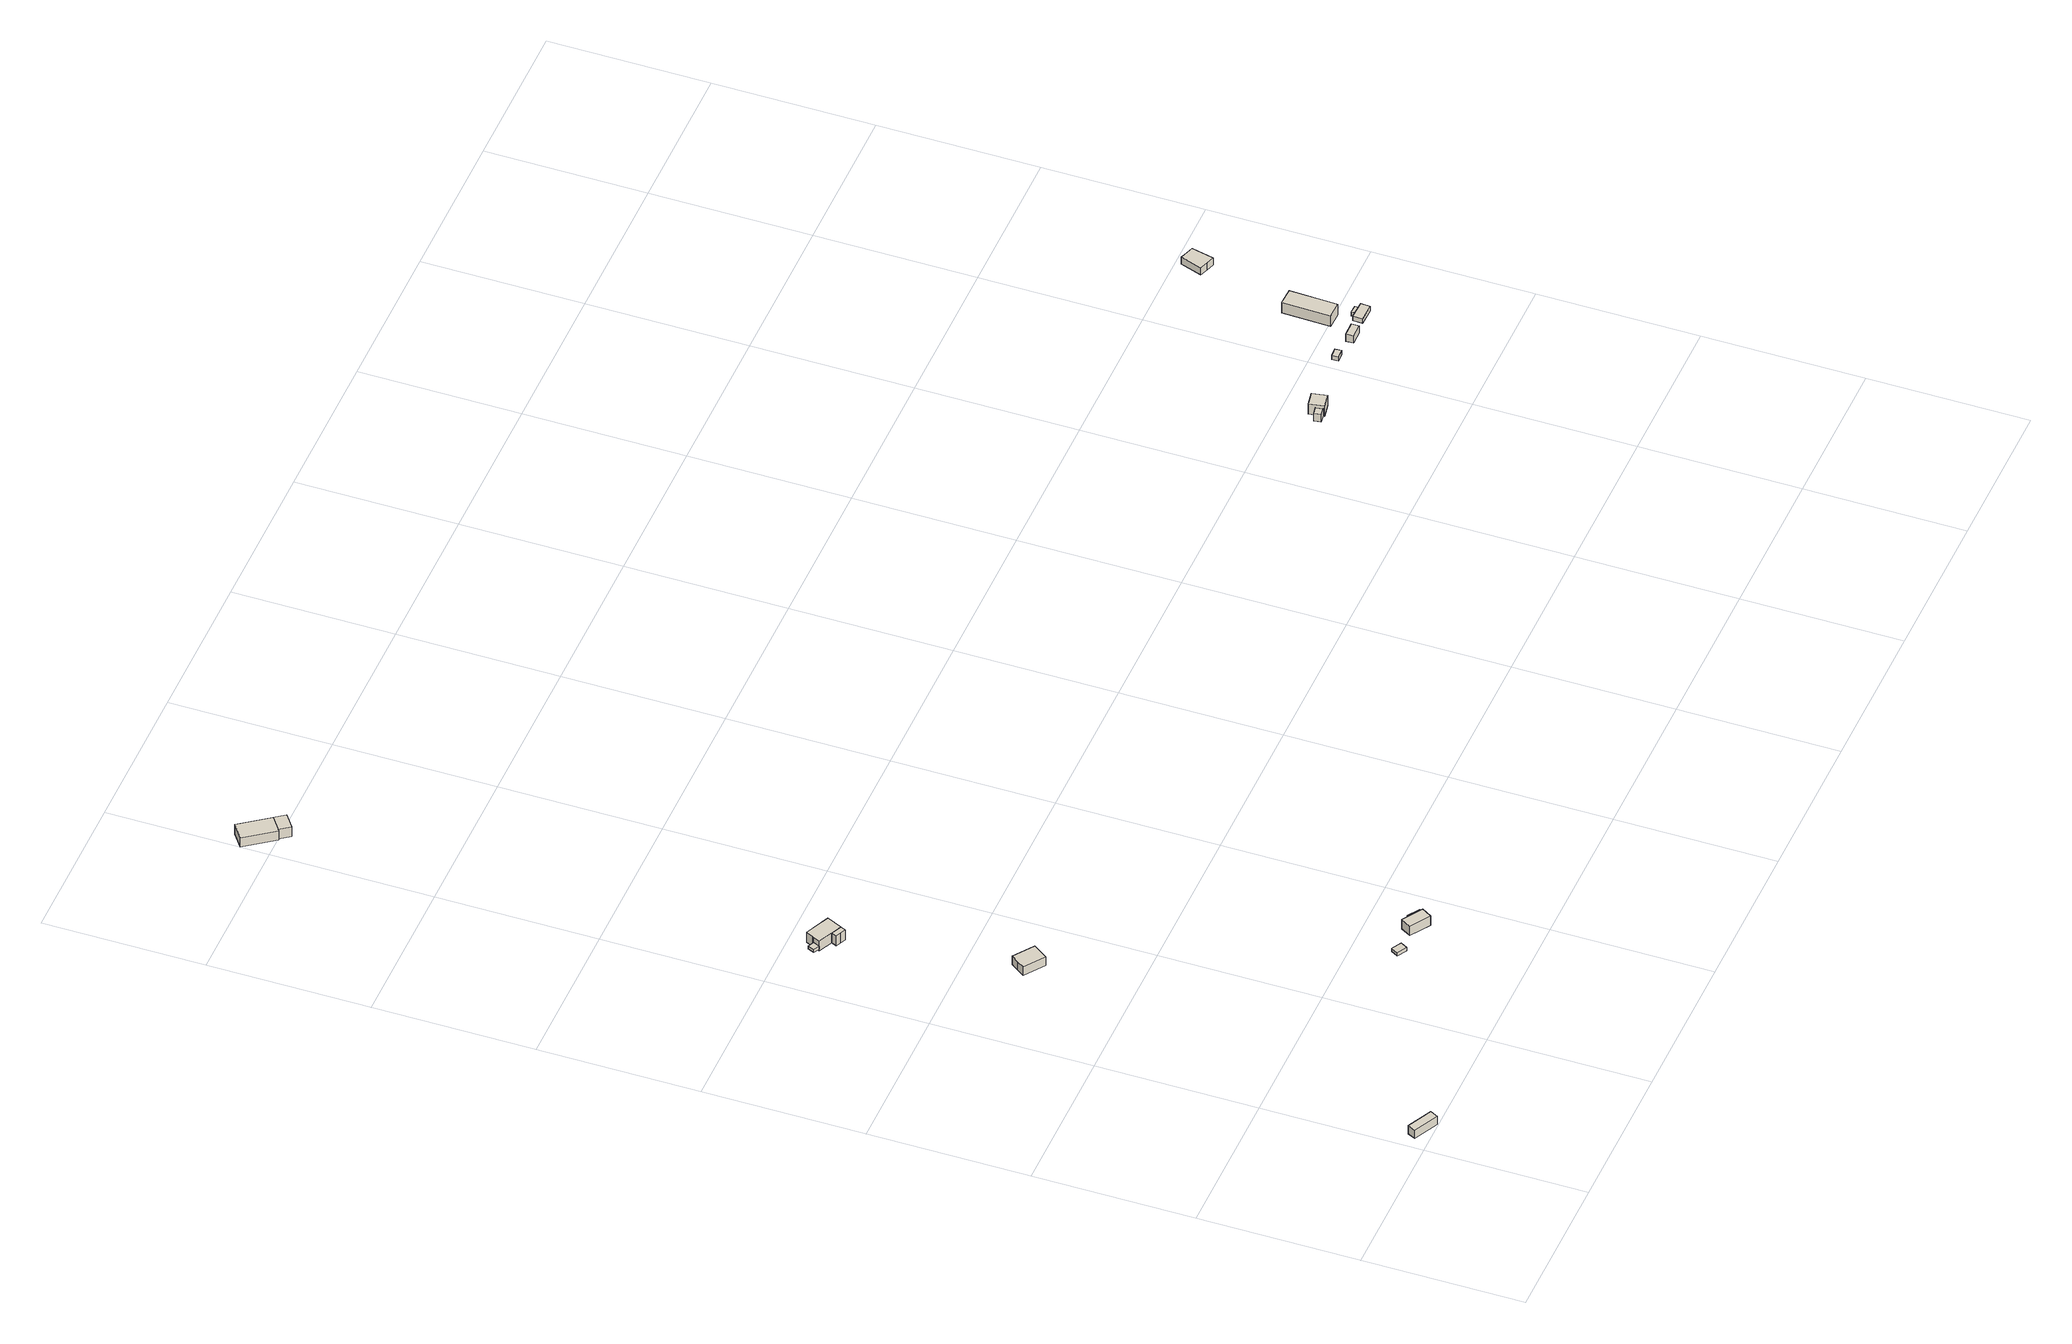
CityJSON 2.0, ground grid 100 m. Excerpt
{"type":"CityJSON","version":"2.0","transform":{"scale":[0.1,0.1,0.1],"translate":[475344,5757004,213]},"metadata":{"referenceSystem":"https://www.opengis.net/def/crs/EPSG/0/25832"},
"CityObjects":{
"building1":{"type":"Building","attributes":{"Gemeindeschluessel":"05711000","BezugspunktDach":"2000","function":"31001_1010","measuredHeight":7.56},"address":[{"country":"Germany","locality":"Bielefeld","thoroughfareNumber":"35","thoroughfareName":"Wöstenfeldweg"}],"geometry":[{"type":"Solid","lod":"1","boundaries":[[[[0,1,2,3]],[[4,5,6,7]],[[4,7,3,2]],[[5,4,2,1]],[[6,5,1,0]],[[7,6,0,3]]]]}]},
"building2":{"type":"Building","attributes":{"Gemeindeschluessel":"05711000","BezugspunktDach":"2000","function":"31001_9998","measuredHeight":2.27},"address":[{"country":"Germany","locality":"Bielefeld","thoroughfareNumber":"230","thoroughfareName":"Oerlinghauser Straße"}],"geometry":[{"type":"Solid","lod":"1","boundaries":[[[[8,9,10,11]],[[12,13,14,15]],[[12,15,11,10]],[[13,12,10,9]],[[14,13,9,8]],[[15,14,8,11]]]]}]},
"building3":{"type":"Building","attributes":{"Gemeindeschluessel":"05766056","BezugspunktDach":"2000","function":"31001_1010","measuredHeight":9},"address":[{"country":"Germany","locality":"Oerlinghausen","thoroughfareNumber":"41","thoroughfareName":"Lämershagener Straße"}],"geometry":[{"type":"Solid","lod":"1","boundaries":[[[[16,17,18,19,20,21]],[[22,23,24,25,26,27]],[[22,27,21,20]],[[23,22,20,19]],[[24,23,19,18]],[[25,24,18,17]],[[26,25,17,16]],[[27,26,16,21]]]]}]},
"building4":{"type":"Building","attributes":{"Gemeindeschluessel":"05711000","function":"31001_1010"},"address":[{"country":"Germany","locality":"Bielefeld","thoroughfareNumber":"230","thoroughfareName":"Oerlinghauser Straße"}],"children":["building4-1","building4-2"]},
"building4-1":{"type":"BuildingPart","attributes":{"BezugspunktDach":"2000","measuredHeight":10.54},"parents":["building4"],"geometry":[{"type":"Solid","lod":"1","boundaries":[[[[28,29,30,31,32,33,34,35]],[[36,37,38,39,40,41,42,43]],[[36,43,35,34]],[[37,36,34,33]],[[38,37,33,32]],[[39,38,32,31]],[[40,39,31,30]],[[41,40,30,29]],[[42,41,29,28]],[[43,42,28,35]]]]}]},
"building4-2":{"type":"BuildingPart","attributes":{"BezugspunktDach":"2000","measuredHeight":10.35},"parents":["building4"],"geometry":[{"type":"Solid","lod":"1","boundaries":[[[[44,45,46,47,48]],[[49,50,51,37,36]],[[49,36,48,47]],[[50,49,47,46]],[[51,50,46,45]],[[37,51,45,44]],[[36,37,44,48]]]]}]},
"building5":{"type":"Building","attributes":{"Gemeindeschluessel":"05766056","BezugspunktDach":"2000","function":"31001_2000","measuredHeight":2.38},"address":[{"country":"Germany","locality":"Oerlinghausen","thoroughfareNumber":"31","thoroughfareName":"Lämershagener Straße"}],"geometry":[{"type":"Solid","lod":"1","boundaries":[[[[52,53,54,55]],[[56,57,58,59]],[[56,59,55,54]],[[57,56,54,53]],[[58,57,53,52]],[[59,58,52,55]]]]}]},
"building6":{"type":"Building","attributes":{"Gemeindeschluessel":"05766056","function":"31001_1010"},"address":[{"country":"Germany","locality":"Oerlinghausen","thoroughfareNumber":"31","thoroughfareName":"Lämershagener Straße"}],"children":["building6-1","building6-2"]},
"building6-1":{"type":"BuildingPart","attributes":{"BezugspunktDach":"2000","measuredHeight":9.25},"parents":["building6"],"geometry":[{"type":"Solid","lod":"1","boundaries":[[[[60,61,62,63]],[[64,65,66,67]],[[64,67,63,62]],[[65,64,62,61]],[[66,65,61,60]],[[67,66,60,63]]]]}]},
"building6-2":{"type":"BuildingPart","attributes":{"BezugspunktDach":"2000","measuredHeight":4.79},"parents":["building6"],"geometry":[{"type":"Solid","lod":"1","boundaries":[[[[68,69,70,71]],[[67,72,73,74]],[[67,74,71,70]],[[72,67,70,69]],[[73,72,69,68]],[[74,73,68,71]]]]}]},
"building7":{"type":"Building","attributes":{"Gemeindeschluessel":"05711000","function":"31001_2720"},"address":[{"country":"Germany","locality":"Bielefeld","thoroughfareNumber":"85","thoroughfareName":"Gräfinghagener Straße"}],"children":["building7-1","building7-2"]},
"building7-1":{"type":"BuildingPart","attributes":{"BezugspunktDach":"2000","measuredHeight":8.72},"parents":["building7"],"geometry":[{"type":"Solid","lod":"1","boundaries":[[[[75,76,77,78]],[[79,80,81,82]],[[79,82,78,77]],[[80,79,77,76]],[[81,80,76,75]],[[82,81,75,78]]]]}]},
"building7-2":{"type":"BuildingPart","attributes":{"BezugspunktDach":"2000","measuredHeight":8.71},"parents":["building7"],"geometry":[{"type":"Solid","lod":"1","boundaries":[[[[83,84,85,86]],[[87,88,82,89]],[[87,89,86,85]],[[88,87,85,84]],[[82,88,84,83]],[[89,82,83,86]]]]}]},
"building8":{"type":"Building","attributes":{"Gemeindeschluessel":"05766056","function":"31001_1010"},"address":[{"country":"Germany","locality":"Oerlinghausen","thoroughfareNumber":"3","thoroughfareName":"Menkhauser Weg"}],"children":["building8-1","building8-2"]},
"building8-1":{"type":"BuildingPart","attributes":{"BezugspunktDach":"2000","measuredHeight":10.04,"storeysAboveGround":2},"parents":["building8"],"geometry":[{"type":"Solid","lod":"1","boundaries":[[[[90,91,92,93]],[[94,95,96,97]],[[94,97,93,92]],[[95,94,92,91]],[[96,95,91,90]],[[97,96,90,93]]]]}]},
"building8-2":{"type":"BuildingPart","attributes":{"BezugspunktDach":"2000","measuredHeight":5.69,"storeysAboveGround":2},"parents":["building8"],"geometry":[{"type":"Solid","lod":"1","boundaries":[[[[98,99,100,101]],[[102,103,104,105]],[[102,105,101,100]],[[103,102,100,99]],[[104,103,99,98]],[[105,104,98,101]]]]}]},
"building9":{"type":"Building","attributes":{"Gemeindeschluessel":"05766056","BezugspunktDach":"2000","function":"31001_2723","measuredHeight":3.24},"address":[{"country":"Germany","locality":"Oerlinghausen","thoroughfareNumber":"1","thoroughfareName":"Menkhauser Weg"}],"geometry":[{"type":"Solid","lod":"1","boundaries":[[[[106,107,108,109]],[[110,111,112,113]],[[110,113,109,108]],[[111,110,108,107]],[[112,111,107,106]],[[113,112,106,109]]]]}]},
"building10":{"type":"Building","attributes":{"Gemeindeschluessel":"05766056","BezugspunktDach":"2000","function":"31001_2723","measuredHeight":6.43},"address":[{"country":"Germany","locality":"Oerlinghausen","thoroughfareNumber":"1","thoroughfareName":"Menkhauser Weg"}],"geometry":[{"type":"Solid","lod":"1","boundaries":[[[[114,115,116,117]],[[118,119,120,121]],[[118,121,117,116]],[[119,118,116,115]],[[120,119,115,114]],[[121,120,114,117]]]]}]},
"building11":{"type":"Building","attributes":{"Gemeindeschluessel":"05766056","BezugspunktDach":"2000","function":"31001_1110","measuredHeight":10.67},"address":[{"country":"Germany","locality":"Oerlinghausen","thoroughfareNumber":"1","thoroughfareName":"Menkhauser Weg"}],"geometry":[{"type":"Solid","lod":"1","boundaries":[[[[122,123,124,125]],[[126,127,128,129]],[[126,129,125,124]],[[127,126,124,123]],[[128,127,123,122]],[[129,128,122,125]]]]}]},
"building12":{"type":"Building","attributes":{"Gemeindeschluessel":"05766056","function":"31001_2000"},"address":[{"country":"Germany","locality":"Oerlinghausen","thoroughfareNumber":"1","thoroughfareName":"Menkhauser Weg"}],"children":["building12-1","building12-2"]},
"building12-1":{"type":"BuildingPart","attributes":{"BezugspunktDach":"2000","measuredHeight":3.85},"parents":["building12"],"geometry":[{"type":"Solid","lod":"1","boundaries":[[[[130,131,132,133]],[[134,135,136,137]],[[134,137,133,132]],[[135,134,132,131]],[[136,135,131,130]],[[137,136,130,133]]]]}]},
"building12-2":{"type":"BuildingPart","attributes":{"BezugspunktDach":"2000","measuredHeight":3.18},"parents":["building12"],"geometry":[{"type":"Solid","lod":"1","boundaries":[[[[138,139,140,141]],[[142,143,144,145]],[[142,145,141,140]],[[143,142,140,139]],[[144,143,139,138]],[[145,144,138,141]]]]}]},
"building13":{"type":"Building","attributes":{"Gemeindeschluessel":"05766056","BezugspunktDach":"2000","function":"31001_2000","measuredHeight":5.75},"address":[{"country":"Germany","locality":"Oerlinghausen","thoroughfareNumber":"1","thoroughfareName":"Menkhauser Weg"}],"geometry":[{"type":"Solid","lod":"1","boundaries":[[[[146,147,148,149,150,151]],[[152,153,154,155,156,157]],[[152,157,151,150]],[[153,152,150,149]],[[154,153,149,148]],[[155,154,148,147]],[[156,155,147,146]],[[157,156,146,151]]]]}]}
},
"vertices":[
[101,133,68],[76,84,68],[232,8,68],[258,57,68],[232,8,6],[76,84,6],[101,133,6],[258,57,6],
[63,3756,305],[45,3716,305],[82,3699,305],[100,3739,305],[82,3699,282],[45,3716,282],[63,3756,282],[100,3739,282],
[591,2586,236],[466,2675,236],[433,2630,236],[401,2584,236],[527,2495,236],[559,2540,236],[527,2495,172],[401,2584,172],[433,2630,172],[466,2675,172],[591,2586,172],[559,2540,172],
[280,3721,346],[125,3791,346],[103,3745,346],[100,3739,346],[82,3699,346],[172,3657,346],[238,3627,346],[259,3674,346],[238,3627,270],[172,3657,270],[82,3699,270],[100,3739,270],[103,3745,270],[125,3791,270],[280,3721,270],[259,3674,270],
[172,3657,345],[157,3623,345],[190,3608,345],[223,3594,345],[238,3627,345],[223,3594,270],[190,3608,270],[157,3623,270],
[1387,726,149],[1362,683,149],[1422,649,149],[1447,692,149],[1422,649,125],[1362,683,125],[1387,726,125],[1447,692,125],
[1593,743,189],[1554,681,189],[1678,602,189],[1717,665,189],[1678,602,119],[1554,681,119],[1593,743,119],[1717,665,119],
[1658,735,167],[1643,712,167],[1717,665,167],[1732,688,167],[1643,712,119],[1658,735,119],[1732,688,119],
[96,7248,81],[2,7179,81],[136,6995,81],[230,7065,81],[136,6995,10],[2,7179,10],[96,7248,10],[230,7065,10],
[230,7065,82],[144,7001,82],[191,6937,82],[277,7001,82],[191,6937,10],[144,7001,10],[277,7001,10],
[5597,2824,167],[5508,2808,167],[5524,2716,167],[5613,2732,167],[5524,2716,88],[5508,2808,88],[5597,2824,88],[5613,2732,88],
[5514,2768,145],[5465,2760,145],[5473,2715,145],[5522,2724,145],[5473,2715,88],[5465,2760,88],[5514,2768,88],[5522,2724,88],
[6075,2865,88],[6021,2861,88],[6022,2821,88],[6079,2825,88],[6022,2821,56],[6021,2861,56],[6075,2865,56],[6079,2825,56],
[6298,2849,98],[6207,2848,98],[6208,2800,98],[6299,2801,98],[6208,2800,43],[6207,2848,43],[6298,2849,43],[6299,2801,43],
[6300,3272,126],[6291,2972,126],[6397,2969,126],[6406,3268,126],[6397,2969,46],[6291,2972,46],[6300,3272,46],[6406,3268,46],
[6392,2876,71],[6390,2817,71],[6503,2813,71],[6506,2872,71],[6503,2813,36],[6390,2817,36],[6392,2876,36],[6506,2872,36],
[6424,2899,68],[6423,2875,68],[6474,2873,68],[6475,2897,68],[6474,2873,36],[6423,2875,36],[6424,2899,36],[6475,2897,36],
[6534,3938,92],[6489,3953,92],[6443,3817,92],[6495,3799,92],[6546,3782,92],[6579,3923,92],[6546,3782,39],[6495,3799,39],[6443,3817,39],[6489,3953,39],[6534,3938,39],[6579,3923,39]
]}
